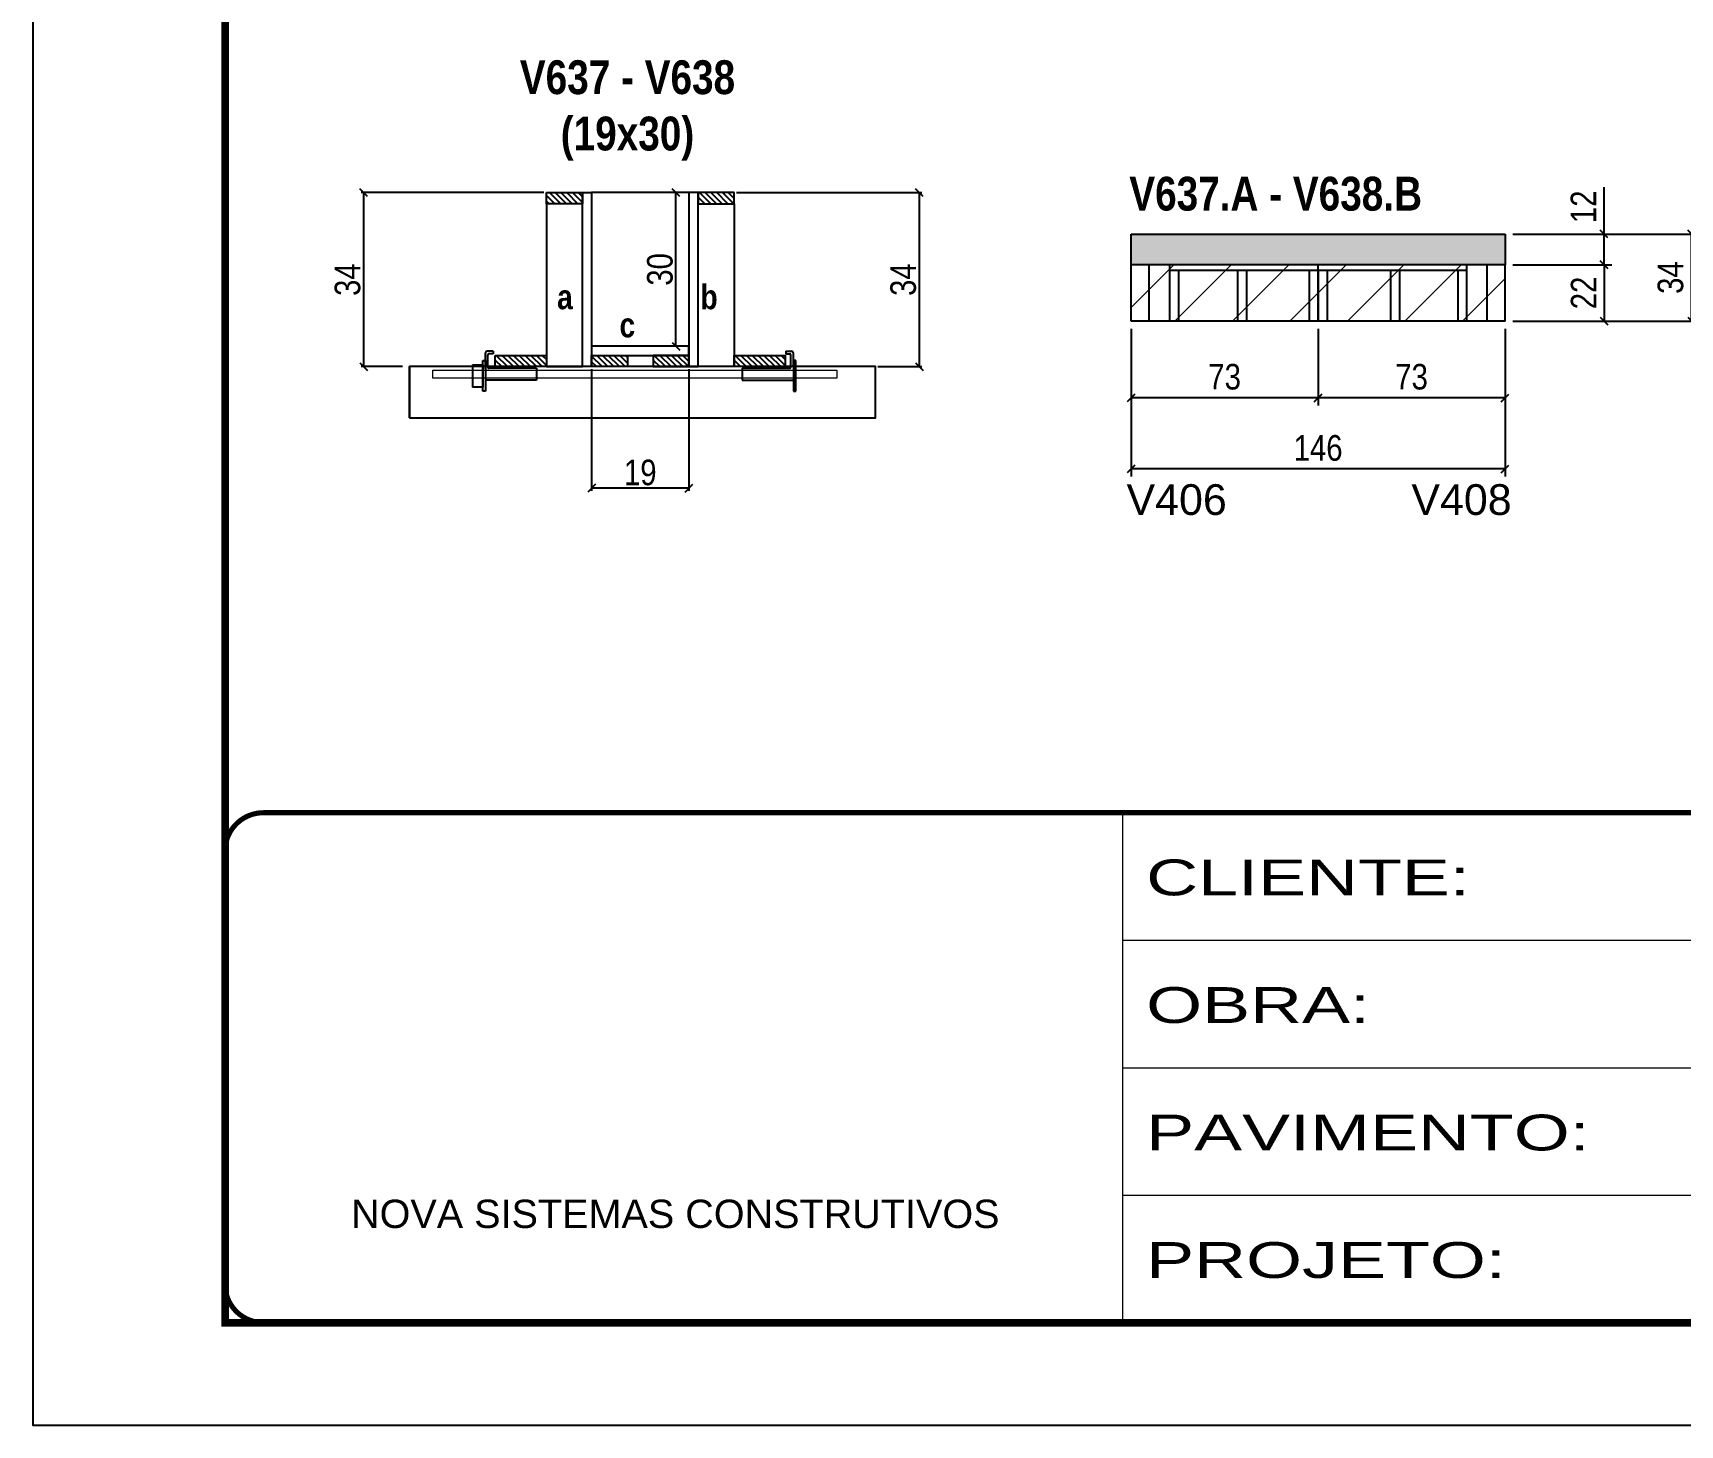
# Model space of a CAD drawing. Extents: x 3309 to 9590, y -2522 to 14608.
# Drawn here: x 4908 to 5551, y 7815 to 8359 of the extents above; entities that cross this region are included whole.
import ezdxf

# ---------------------------------------------------------------- set-up
doc = ezdxf.new("R2010")
doc.units = 0
doc.linetypes.add('CONTINUO', pattern=[0])
doc.linetypes.add('DASHED', pattern=[0.75, 0.5, -0.25])
for name, color, linetype in [('5', 5, 'Continuous'), ('barrote', 251, 'Continuous'), ('COTA', 241, 'Continuous'), ('detalhes', 4, 'Continuous'), ('NOMENCLATURA', 7, 'Continuous'), ('Painéis', 200, 'Continuous'), ('presilha', 1, 'Continuous'), ('SARR_2.2x10', 60, 'Continuous'), ('SARR_2.2x7', 40, 'Continuous'), ('SARR_3.5x7', 81, 'Continuous')]:
    doc.layers.add(name, color=color, linetype=linetype)
for name, color, linetype, lineweight in [('CONCRETO', 251, 'Continuous', 25), ('Folhas', 255, 'Continuous', 9), ('Hachura', 251, 'Continuous', 9), ('SARRAFO DE PRESSAO', 251, 'DASHED', 9), ('SCO-___-LAJ', 2, 'Continuous', 0)]:
    doc.layers.add(name, color=color, linetype=linetype, lineweight=lineweight)
doc.layers.add('Laje_Perimetro', color=7, linetype='Continuous', plot=False)
doc.styles.add('ARIAL', font='arial.ttf')
doc.styles.add('COTA TECNICA', font='techl___.ttf', dxfattribs={"height": 10})
doc.styles.add('COTA TECNICA 2X', font='techl___.ttf', dxfattribs={"height": 10})
doc.styles.get("Standard").update_dxf_attribs({"font": 'arial.ttf'})
doc.styles.add('TECNICA', font='techb___.ttf', dxfattribs={"height": 10})
doc.styles.add('Tecnologia', font='')
doc.styles.get('Tecnologia').set_extended_font_data('Forgotten Futurist')
doc.dimstyles.new('PAINEL', dxfattribs={"dimtxt": 10, "dimasz": 3, "dimexe": 3, "dimexo": 3, "dimgap": 3, "dimtad": 1, "dimdec": 1, "dimzin": 12, "dimdsep": 46, "dimtxsty": 'COTA TECNICA', "dimblk1": 'OBLIQUE', "dimblk2": 'OBLIQUE', "dimsah": 1, "dimcen": 0.9, "dimclrd": 4, "dimclre": 4, "dimclrt": 240, "dimadec": 1, "dimazin": 3, "dimtfac": 1, "dimtdec": 1, "dimtmove": 0, "dimatfit": 3, "dimfxl": 1, "dimtolj": 1, "dimtzin": 12, "dimarcsym": 0})
doc.dimstyles.new('SECAO', dxfattribs={"dimscale": 0.333333, "dimtxt": 5, "dimasz": 9, "dimexe": 3, "dimexo": 3, "dimgap": 3, "dimtad": 1, "dimdec": 1, "dimlfac": 0.5, "dimzin": 12, "dimdsep": 46, "dimtxsty": 'COTA TECNICA 2X', "dimblk1": 'OBLIQUE', "dimblk2": 'OBLIQUE', "dimsah": 1, "dimcen": 0.9, "dimclrd": 4, "dimclre": 4, "dimclrt": 240, "dimadec": 1, "dimazin": 3, "dimtfac": 1, "dimtdec": 1, "dimtmove": 0, "dimatfit": 3, "dimfxl": 1, "dimtolj": 1, "dimtzin": 12, "dimarcsym": 0})
pattern_1 = [(135, (38361.551, -115283.6698), (-1.122532015, -1.122532015), [])]

# ---------------------------------------------------------------- blocks, each defined once
blk = doc.blocks.new('9999999999')
at = {"color": 30, "linetype": 'CONTINUO'}
for p, q in [((98564.56, 34230.21), (98564.56, 34429.45)), ((98564.56, 34379.64), (99583.98, 34379.64)), ((98564.56, 34329.83), (99487.98, 34329.83)), ((98564.56, 34280.02), (99487.98, 34280.02))]:
    blk.add_line(p, q, dxfattribs=at)
at = {"color": 30, "linetype": 'CONTINUO', "const_width": 2}
blk.add_lwpolyline([(99583.98, 34230.21), (99583.98, 34414.45, 0.414214), (99568.98, 34429.45), (98228.98, 34429.45, 0.414214), (98213.98, 34414.45), (98213.98, 34245.21, 0.414214), (98228.98, 34230.21), (99583.98, 34230.21)], format="xyb", dxfattribs=at)
at = {"layer": 'Folhas'}
blk.add_lwpolyline([(98138.98, 34190.21), (99623.98, 34190.21), (99623.98, 35240.21), (98138.98, 35240.21)], close=True, dxfattribs=at)
at = {"layer": 'Folhas', "color": 30, "const_width": 3}
blk.add_lwpolyline([(98213.98, 34230.21), (99583.98, 34230.21), (99583.98, 35200.21), (98213.98, 35200.21)], close=True, dxfattribs=at)
at = {"color": 7, "linetype": 'Continuous', "ltscale": 5, "style": 'ARIAL'}
blk.add_text('NOVA SISTEMAS CONSTRUTIVOS', height=11.0592, dxfattribs=at).set_placement((98263.19, 34267.21))
at = {"layer": 'Folhas', "color": 7, "style": 'Tecnologia', "width": 1.5}
for s, p in [('CLIENTE:', (98573.65, 34397.17)), ('OBRA:', (98573.65, 34347.31)), ('PAVIMENTO:', (98573.65, 34297.5)), ('PROJETO:', (98573.65, 34247.69))]:
    blk.add_text(s, height=14, dxfattribs=at).set_placement(p)
blk = doc.blocks.new('_Oblique')
at = {"color": 0, "linetype": 'ByBlock', "lineweight": -2}
blk.add_line((-0.5, -0.5), (0.5, 0.5), dxfattribs=at)
blk = doc.blocks.new('*D618')
at = {"layer": 'COTA', "color": 4, "lineweight": -2, "transparency": 16777216}
for p, q in [((5126.01, 8227.5), (5126.01, 8180.03)), ((5164.01, 8227.5), (5164.01, 8180.03)), ((5164.01, 8181.03), (5126.01, 8181.03))]:
    blk.add_line(p, q, dxfattribs=at)
at = {"layer": 'Defpoints', "color": 0, "transparency": 16777216}
for p in [(5126.01, 8228.5), (5164.01, 8228.5), (5126.01, 8181.03)]:
    blk.add_point(p, dxfattribs=at)
at = {"layer": 'COTA', "color": 4, "lineweight": -2, "transparency": 16777216, "xscale": 3, "yscale": 3, "zscale": 3, "rotation": 180}
blk.add_blockref('_Oblique', (5126.01, 8181.03), dxfattribs=at)
at = {"layer": 'COTA', "color": 4, "lineweight": -2, "transparency": 16777216, "xscale": 3, "yscale": 3, "zscale": 3}
blk.add_blockref('_Oblique', (5164.01, 8181.03), dxfattribs=at)
at = {"layer": 'COTA', "color": 240, "transparency": 16777216, "insert": (5145.01, 8187.12), "char_height": 10, "attachment_point": 5, "style": 'COTA TECNICA 2X'}
blk.add_mtext('\\A1;19', dxfattribs=at)
blk = doc.blocks.new('PRESILHA METÁLICA 1')
at = {"layer": 'presilha'}
for p, q in [((7.5, 10.64), (7.5, 19.86)), ((12, 21), (8.64, 21)), ((12, 19.5), (9.57, 19.5)), ((12, 21), (12, 19.5)), ((0, 13), (6, 13)), ((0, 13), (0, 0)), ((6, 15.5), (7.5, 15.5)), ((6, -2.5), (6, 15.5)), ((6, 13), (6, 0)), ((7.5, 15.5), (7.5, -2.5)), ((9, 11.57), (9, 18.93)), ((37.5, 11), (9.57, 11)), ((37.5, 11), (37.5, 4.1)), ((6, 0), (0, 0)), ((37.5, 4.1), (7.5, 4.1)), ((7.5, -2.5), (6, -2.5))]:
    blk.add_line(p, q, dxfattribs=at)
for centre, radius, start, end in [((8.64, 19.86), 1.14, 90, 180), ((9.57, 18.93), 0.57, 90, 180), ((9.57, 11.57), 0.57, 180, 270)]:
    blk.add_arc(centre, radius, start, end, dxfattribs=at)
blk = doc.blocks.new('PRESILHA METÁLICA 2')
at = {"layer": 'presilha'}
for p, q in [((-5.25, 23.5), (-5.25, 22)), ((-5.25, 23.5), (-1.89, 23.5)), ((-5.25, 22), (-2.82, 22)), ((-2.25, 14.07), (-2.25, 21.43)), ((-0.75, 14.64), (-0.75, 22.36)), ((-30.75, 13.5), (-30.75, 6.6)), ((-30.75, 13.5), (-2.82, 13.5)), ((0.75, 18), (-0.75, 18)), ((-0.75, 18), (-0.75, 0)), ((0.75, 0), (0.75, 18)), ((-30.75, 6.6), (-0.75, 6.6)), ((-0.75, 0), (0.75, 0))]:
    blk.add_line(p, q, dxfattribs=at)
for centre, radius, start, end in [((-2.82, 21.43), 0.57, 0, 90), ((-1.89, 22.36), 1.14, 0, 90), ((-2.82, 14.07), 0.57, 270, 0)]:
    blk.add_arc(centre, radius, start, end, dxfattribs=at)
blk = doc.blocks.new('*D619')
at = {"layer": 'COTA', "color": 4, "lineweight": -2, "transparency": 16777216}
for p, q in [((5107.41, 8296.5), (5035.97, 8296.5)), ((5036.97, 8296.5), (5036.97, 8228.5)), ((5052.2, 8228.5), (5035.97, 8228.5))]:
    blk.add_line(p, q, dxfattribs=at)
at = {"layer": 'Defpoints', "color": 0, "transparency": 16777216}
for p in [(5108.41, 8296.5), (5036.97, 8228.5), (5053.2, 8228.5)]:
    blk.add_point(p, dxfattribs=at)
at = {"layer": 'COTA', "color": 4, "lineweight": -2, "transparency": 16777216, "xscale": 3, "yscale": 3, "zscale": 3}
for p, rotation in [((5036.97, 8296.5), 90), ((5036.97, 8228.5), 270)]:
    blk.add_blockref('_Oblique', p, dxfattribs=dict(at, rotation=rotation))
at = {"layer": 'COTA', "color": 240, "transparency": 16777216, "insert": (5030.75, 8262.5), "char_height": 10, "attachment_point": 5, "rotation": 90, "style": 'COTA TECNICA 2X'}
blk.add_mtext('\\A1;34', dxfattribs=at)
blk = doc.blocks.new('*D620')
at = {"layer": 'COTA', "color": 4, "lineweight": -2, "transparency": 16777216}
for p, q in [((5182.61, 8296.5), (5254.93, 8296.5)), ((5253.93, 8296.5), (5253.93, 8228.5)), ((5237.83, 8228.5), (5254.93, 8228.5))]:
    blk.add_line(p, q, dxfattribs=at)
at = {"layer": 'Defpoints', "color": 0, "transparency": 16777216}
for p in [(5181.61, 8296.5), (5236.83, 8228.5), (5253.93, 8228.5)]:
    blk.add_point(p, dxfattribs=at)
at = {"layer": 'COTA', "color": 4, "lineweight": -2, "transparency": 16777216, "xscale": 3, "yscale": 3, "zscale": 3}
for p, rotation in [((5253.93, 8296.5), 90), ((5253.93, 8228.5), 270)]:
    blk.add_blockref('_Oblique', p, dxfattribs=dict(at, rotation=rotation))
at = {"layer": 'COTA', "color": 240, "transparency": 16777216, "insert": (5247.71, 8262.5), "char_height": 10, "attachment_point": 5, "rotation": 90, "style": 'COTA TECNICA 2X'}
blk.add_mtext('\\A1;34', dxfattribs=at)
blk = doc.blocks.new('*D621')
at = {"layer": 'COTA', "color": 4, "lineweight": -2, "transparency": 16777216}
for p, q in [((5163.01, 8296.5), (5157.94, 8296.5)), ((5158.94, 8236.5), (5158.94, 8296.5)), ((5163.01, 8236.5), (5157.94, 8236.5))]:
    blk.add_line(p, q, dxfattribs=at)
at = {"layer": 'Defpoints', "color": 0, "transparency": 16777216}
for p in [(5158.94, 8296.5), (5164.01, 8296.5), (5164.01, 8236.5)]:
    blk.add_point(p, dxfattribs=at)
at = {"layer": 'COTA', "color": 4, "lineweight": -2, "transparency": 16777216, "xscale": 3, "yscale": 3, "zscale": 3}
for p, rotation in [((5158.94, 8296.5), 90), ((5158.94, 8236.5), 270)]:
    blk.add_blockref('_Oblique', p, dxfattribs=dict(at, rotation=rotation))
at = {"layer": 'COTA', "color": 240, "transparency": 16777216, "insert": (5152.72, 8266.5), "char_height": 10, "attachment_point": 5, "rotation": 90, "style": 'COTA TECNICA 2X'}
blk.add_mtext('\\A1;30', dxfattribs=at)
blk = doc.blocks.new('*D622')
at = {"layer": 'COTA', "color": 4, "linetype": 'ByBlock', "lineweight": -2, "transparency": 16777216}
for p, q in [((5409.67, 8243.3), (5409.67, 8213.29)), ((5482.67, 8243.3), (5482.67, 8213.29)), ((5482.67, 8216.29), (5409.67, 8216.29))]:
    blk.add_line(p, q, dxfattribs=at)
at = {"layer": 'Defpoints', "color": 0, "linetype": 'ByBlock', "transparency": 16777216}
for p in [(5409.67, 8246.3), (5482.67, 8246.3), (5409.67, 8216.29)]:
    blk.add_point(p, dxfattribs=at)
at = {"layer": 'COTA', "color": 4, "linetype": 'ByBlock', "lineweight": -2, "transparency": 16777216, "xscale": 3, "yscale": 3, "zscale": 3, "rotation": 180}
blk.add_blockref('_Oblique', (5409.67, 8216.29), dxfattribs=at)
at = {"layer": 'COTA', "color": 4, "linetype": 'ByBlock', "lineweight": -2, "transparency": 16777216, "xscale": 3, "yscale": 3, "zscale": 3}
blk.add_blockref('_Oblique', (5482.67, 8216.29), dxfattribs=at)
at = {"layer": 'COTA', "color": 240, "linetype": 'ByBlock', "transparency": 16777216, "insert": (5446.17, 8224.51), "char_height": 10, "attachment_point": 5, "style": 'COTA TECNICA'}
blk.add_mtext('\\A1;73', dxfattribs=at)
blk = doc.blocks.new('*D623')
at = {"layer": 'COTA', "color": 4, "linetype": 'ByBlock', "lineweight": -2, "transparency": 16777216}
for p, q in [((5336.67, 8243.3), (5336.67, 8213.29)), ((5409.67, 8243.3), (5409.67, 8213.29)), ((5409.67, 8216.29), (5336.67, 8216.29))]:
    blk.add_line(p, q, dxfattribs=at)
at = {"layer": 'Defpoints', "color": 0, "linetype": 'ByBlock', "transparency": 16777216}
for p in [(5336.67, 8246.3), (5409.67, 8246.3), (5336.67, 8216.29)]:
    blk.add_point(p, dxfattribs=at)
at = {"layer": 'COTA', "color": 4, "linetype": 'ByBlock', "lineweight": -2, "transparency": 16777216, "xscale": 3, "yscale": 3, "zscale": 3, "rotation": 180}
blk.add_blockref('_Oblique', (5336.67, 8216.29), dxfattribs=at)
at = {"layer": 'COTA', "color": 4, "linetype": 'ByBlock', "lineweight": -2, "transparency": 16777216, "xscale": 3, "yscale": 3, "zscale": 3}
blk.add_blockref('_Oblique', (5409.67, 8216.29), dxfattribs=at)
at = {"layer": 'COTA', "color": 240, "linetype": 'ByBlock', "transparency": 16777216, "insert": (5373.17, 8224.51), "char_height": 10, "attachment_point": 5, "style": 'COTA TECNICA'}
blk.add_mtext('\\A1;73', dxfattribs=at)
blk = doc.blocks.new('*D628')
at = {"layer": 'COTA', "color": 4, "linetype": 'ByBlock', "lineweight": -2, "transparency": 16777216}
for p, q in [((5336.67, 8243.3), (5336.67, 8185.58)), ((5482.67, 8243.3), (5482.67, 8185.58)), ((5482.67, 8188.58), (5336.67, 8188.58))]:
    blk.add_line(p, q, dxfattribs=at)
at = {"layer": 'Defpoints', "color": 0, "linetype": 'ByBlock', "transparency": 16777216}
for p in [(5336.67, 8246.3), (5482.67, 8246.3), (5336.67, 8188.58)]:
    blk.add_point(p, dxfattribs=at)
at = {"layer": 'COTA', "color": 4, "linetype": 'ByBlock', "lineweight": -2, "transparency": 16777216, "xscale": 3, "yscale": 3, "zscale": 3, "rotation": 180}
blk.add_blockref('_Oblique', (5336.67, 8188.58), dxfattribs=at)
at = {"layer": 'COTA', "color": 4, "linetype": 'ByBlock', "lineweight": -2, "transparency": 16777216, "xscale": 3, "yscale": 3, "zscale": 3}
blk.add_blockref('_Oblique', (5482.67, 8188.58), dxfattribs=at)
at = {"layer": 'COTA', "color": 240, "linetype": 'ByBlock', "transparency": 16777216, "insert": (5409.67, 8196.68), "char_height": 10, "attachment_point": 5, "style": 'COTA TECNICA'}
blk.add_mtext('\\A1;146', dxfattribs=at)
blk = doc.blocks.new('*D629')
at = {"layer": 'COTA', "color": 4, "lineweight": -2, "transparency": 16777216}
for p, q in [((5485.67, 8268.3), (5524.35, 8268.3)), ((5521.35, 8268.3), (5521.35, 8246.3)), ((5485.67, 8246.3), (5524.35, 8246.3))]:
    blk.add_line(p, q, dxfattribs=at)
at = {"layer": 'Defpoints', "color": 0, "transparency": 16777216}
for p in [(5482.67, 8268.3), (5482.67, 8246.3), (5521.35, 8246.3)]:
    blk.add_point(p, dxfattribs=at)
at = {"layer": 'COTA', "color": 4, "lineweight": -2, "transparency": 16777216, "xscale": 3, "yscale": 3, "zscale": 3}
for p, rotation in [((5521.35, 8268.3), 90), ((5521.35, 8246.3), 270)]:
    blk.add_blockref('_Oblique', p, dxfattribs=dict(at, rotation=rotation))
at = {"layer": 'COTA', "color": 240, "transparency": 16777216, "insert": (5513.35, 8257.3), "char_height": 10, "attachment_point": 5, "rotation": 90, "style": 'COTA TECNICA'}
blk.add_mtext('\\A1;22', dxfattribs=at)
blk = doc.blocks.new('*D635')
at = {"layer": 'COTA', "color": 4, "lineweight": -2, "transparency": 16777216}
for p, q in [((5521.35, 8280.3), (5521.35, 8298.61)), ((5485.67, 8280.3), (5524.35, 8280.3)), ((5521.35, 8268.3), (5521.35, 8280.3)), ((5485.67, 8268.3), (5524.35, 8268.3))]:
    blk.add_line(p, q, dxfattribs=at)
at = {"layer": 'Defpoints', "color": 0, "transparency": 16777216}
for p in [(5482.67, 8280.3), (5521.35, 8280.3), (5482.67, 8268.3)]:
    blk.add_point(p, dxfattribs=at)
at = {"layer": 'COTA', "color": 4, "lineweight": -2, "transparency": 16777216, "xscale": 3, "yscale": 3, "zscale": 3}
for p, rotation in [((5521.35, 8280.3), 90), ((5521.35, 8268.3), 270)]:
    blk.add_blockref('_Oblique', p, dxfattribs=dict(at, rotation=rotation))
at = {"layer": 'COTA', "color": 240, "transparency": 16777216, "insert": (5513.29, 8290.96), "char_height": 10, "attachment_point": 5, "rotation": 90, "style": 'COTA TECNICA'}
blk.add_mtext('\\A1;12', dxfattribs=at)
blk = doc.blocks.new('*D636')
at = {"layer": 'COTA', "color": 4, "lineweight": -2, "transparency": 16777216}
for p, q in [((5485.67, 8280.3), (5558.53, 8280.3)), ((5555.53, 8246.3), (5555.53, 8280.3)), ((5485.67, 8246.3), (5558.53, 8246.3))]:
    blk.add_line(p, q, dxfattribs=at)
at = {"layer": 'Defpoints', "color": 0, "transparency": 16777216}
for p in [(5482.67, 8280.3), (5555.53, 8280.3), (5482.67, 8246.3)]:
    blk.add_point(p, dxfattribs=at)
at = {"layer": 'COTA', "color": 4, "lineweight": -2, "transparency": 16777216, "xscale": 3, "yscale": 3, "zscale": 3}
for p, rotation in [((5555.53, 8280.3), 90), ((5555.53, 8246.3), 270)]:
    blk.add_blockref('_Oblique', p, dxfattribs=dict(at, rotation=rotation))
at = {"layer": 'COTA', "color": 240, "transparency": 16777216, "insert": (5547.31, 8263.3), "char_height": 10, "attachment_point": 5, "rotation": 90, "style": 'COTA TECNICA'}
blk.add_mtext('\\A1;34', dxfattribs=at)

msp = doc.modelspace()

# ---------------------------------------------------------------- hatches: boundary and pattern name
at = {"layer": 'COTA'}
h = msp.add_hatch(dxfattribs=at)
h.set_pattern_fill('AR-CONC', color=256, scale=0.03)
h.set_pattern_definition([(50, (-2319.7728, -3611.486), (5.46554, -0.4781726), [0.5715, -6.2865]), (355, (-2319.773, -3611.486), (-1.0573026, 5.7317054), [0.4572, -5.0292175]), (100.451445, (-2319.3173, -3611.526), (4.4082374, 5.2535326), [0.4857003, -5.3427073]), (46.1842, (-2319.773, -3609.962), (8.1323712, -1.2612698), [0.85725, -9.42975]), (96.63556, (-2319.095, -3610.067), (7.122124, 7.4227837), [0.7285507, -8.0140682]), (351.18415, (-2319.773, -3609.962), (7.122124, 7.4227837), [0.685799, -7.543792]), (21, (-2319.0108, -3610.343), (4.5484317, -3.067956), [0.5715, -6.2865]), (326, (-2319.011, -3610.343), (1.8540609, 5.525639), [0.4572, -5.0292]), (71.451445, (-2318.6317, -3610.5986), (6.4024926, 2.457683), [0.4857003, -5.3426981]), (37.5, (-2319.7728, -3611.486), (0.0926581, 2.53665117), [0, -4.96824, 0, -5.1054, 0, -5.04825]), (7.5, (-2319.7728, -3611.486), (2.0045899, 3.00541724), [0, -2.91084, 0, -4.85394, 0, -1.92405]), (327.5, (-2321.472, -3611.486), (4.06771786, -0.17186232), [0, -1.905, 0, -5.9436, 0, -7.8867]), (317.5, (-2322.234, -3611.486), (4.4438754, 0.7627947), [0, -2.4765, 0, -3.94716, 0, -5.6007])])
h.paths.add_polyline_path([(5482.67, 8268.3), (5482.67, 8280.3), (5336.67, 8280.3), (5336.67, 8268.3)])
at = {"layer": 'Hachura', "linetype": 'ByBlock'}
h = msp.add_hatch(dxfattribs=at)
h.set_pattern_fill('ANSI31', color=256, scale=5)
h.set_pattern_definition([(45, (0, -48.512), (-11.22532, 11.22532), [])])
h.paths.add_polyline_path([(5409.67, 8268.3), (5336.67, 8268.3), (5336.67, 8246.3), (5409.67, 8246.3)])
h.paths.add_polyline_path([(5482.67, 8268.3), (5409.67, 8268.3), (5409.67, 8246.3), (5482.67, 8246.3)])
h.paths.add_polyline_path([(5667.79, 8280.3), (5626.29, 8280.3), (5626.29, 8246.3), (5667.79, 8246.3)])
h.paths.add_polyline_path([(5709.29, 8280.3), (5667.79, 8280.3), (5667.79, 8246.3), (5709.29, 8246.3)])
h.paths.add_polyline_path([(5775.29, 8268.3), (5739.29, 8268.3), (5739.29, 8246.3), (5775.29, 8246.3)])
h.paths.add_polyline_path([(5988.93, 8268.3), (5952.93, 8268.3), (5952.93, 8246.3), (5988.93, 8246.3)])
h.paths.add_polyline_path([(6060.43, 8280.3), (6018.93, 8280.3), (6018.93, 8246.3), (6060.43, 8246.3)])
h.paths.add_polyline_path([(6101.93, 8280.3), (6060.43, 8280.3), (6060.43, 8246.3), (6101.93, 8246.3)])
at = {"layer": 'SARR_2.2x10'}
h = msp.add_hatch(dxfattribs=at)
h.set_pattern_fill('ANSI31', color=256, scale=0.5, angle=90)
h.set_pattern_definition([(135, (38281.951, -115283.6698), (-1.122532015, -1.122532015), [])])
h.paths.add_polyline_path([(5088.41, 8232.9), (5088.41, 8228.5), (5108.41, 8228.5), (5108.41, 8232.9)])
h = msp.add_hatch(dxfattribs=at)
h.set_pattern_fill('ANSI31', color=256, scale=0.5, angle=90)
h.set_pattern_definition([(135, (38375.151, -115283.6698), (-1.122532015, -1.122532015), [])])
h.paths.add_polyline_path([(5181.61, 8232.9), (5181.61, 8228.5), (5201.61, 8228.5), (5201.61, 8232.9)])
at = {"layer": 'SARR_2.2x7'}
h = msp.add_hatch(dxfattribs=at)
h.set_pattern_fill('ANSI31', color=256, scale=0.5, angle=90)
h.set_pattern_definition([(135, (38295.951, -115220.0698), (-1.122532015, -1.122532015), [])])
h.paths.add_polyline_path([(5122.41, 8296.5), (5122.41, 8292.1), (5108.41, 8292.1), (5108.41, 8296.5)])
h = msp.add_hatch(dxfattribs=at)
h.set_pattern_fill('ANSI31', color=256, scale=0.5, angle=90)
h.set_pattern_definition([(135, (38275.951, -115220.0698), (-1.122532015, -1.122532015), [])])
h.paths.add_polyline_path([(5167.61, 8296.5), (5167.61, 8292.1), (5181.61, 8292.1), (5181.61, 8296.5)])
h = msp.add_hatch(dxfattribs=at)
h.set_pattern_fill('ANSI31', color=256, scale=0.5, angle=90)
h.set_pattern_definition(pattern_1)
h.paths.add_polyline_path([(5140.01, 8228.5), (5140.01, 8232.9), (5126.01, 8232.9), (5126.01, 8228.5)])
h = msp.add_hatch(dxfattribs=at)
h.set_pattern_fill('ANSI31', color=256, scale=0.5, angle=90)
h.set_pattern_definition(pattern_1)
h.paths.add_polyline_path([(5150.01, 8232.9), (5150.01, 8228.5), (5164.01, 8228.5), (5164.01, 8232.9)])

# ---------------------------------------------------------------- linework, layer by layer
at = {"layer": 'barrote', "elevation": 0}
msp.add_lwpolyline([(5054.96, 8208.5), (5236.87, 8208.5), (5236.87, 8228.5), (5054.96, 8228.5)], close=True, dxfattribs=at)
at = {"layer": 'CONCRETO', "linetype": 'Continuous'}
msp.add_line((5164.01, 8296.5), (5126.01, 8296.5), dxfattribs=at)
at = {"layer": 'COTA'}
for p, q in [((5336.67, 8268.3, 0), (5336.67, 8280.3, 0)), ((5336.67, 8280.3, 0), (5482.67, 8280.3, 0)), ((5482.67, 8280.3, 0), (5482.67, 8268.3, 0))]:
    msp.add_line(p, q, dxfattribs=at)
at = {"layer": 'detalhes', "color": 250}
msp.add_line((5054.96, 8208.5, 0), (5054.96, 8228.5, 0), dxfattribs=at)
at = {"layer": 'Laje_Perimetro'}
msp.add_lwpolyline([(6392.87, 8864.98), (4907.87, 8864.98), (4907.87, 7814.98), (6392.87, 7814.98)], close=True, dxfattribs=at)
at = {"layer": 'Painéis', "linetype": 'ByBlock'}
for p, q in [((5482.67, 8268.3, 0), (5336.67, 8268.3, 0)), ((5336.67, 8246.3, 0), (5336.67, 8268.3, 0)), ((5409.67, 8246.3, 0), (5409.67, 8268.3, 0)), ((5482.67, 8246.3, 0), (5482.67, 8268.3, 0)), ((5482.67, 8246.3, 0), (5336.67, 8246.3, 0))]:
    msp.add_line(p, q, dxfattribs=at)
at = {"layer": 'Painéis', "linetype": 'Continuous', "elevation": 0}
for points in [[(5122.41, 8228.5), (5122.41, 8296.5), (5126.01, 8296.5), (5126.01, 8228.5)], [(5167.61, 8228.5), (5167.61, 8296.5), (5164.01, 8296.5), (5164.01, 8228.5)], [(5164.01, 8236.5), (5126.01, 8236.5), (5126.01, 8232.9), (5164.01, 8232.9)]]:
    msp.add_lwpolyline(points, close=True, dxfattribs=at)
at = {"layer": 'SARR_2.2x10', "elevation": 0}
for points in [[(5088.41, 8232.9), (5108.41, 8232.9), (5108.41, 8228.5), (5088.41, 8228.5)], [(5181.61, 8232.9), (5201.61, 8232.9), (5201.61, 8228.5), (5181.61, 8228.5)]]:
    msp.add_lwpolyline(points, close=True, dxfattribs=at)
at = {"layer": 'SARR_2.2x7', "linetype": 'Continuous'}
for p, q in [((5343.67, 8246.3, 0), (5343.67, 8268.3, 0)), ((5409.67, 8266.1, 0), (5351.67, 8266.1, 0)), ((5467.67, 8266.1, 0), (5409.67, 8266.1, 0)), ((5475.67, 8246.3, 0), (5475.67, 8268.3, 0))]:
    msp.add_line(p, q, dxfattribs=at)
at = {"layer": 'SARR_2.2x7', "elevation": 0}
for points in [[(5108.41, 8296.5), (5122.41, 8296.5), (5122.41, 8292.1), (5108.41, 8292.1)], [(5181.61, 8296.5), (5167.61, 8296.5), (5167.61, 8292.1), (5181.61, 8292.1)], [(5126.01, 8232.9), (5140.01, 8232.9), (5140.01, 8228.5), (5126.01, 8228.5)], [(5164.01, 8232.9), (5150.01, 8232.9), (5150.01, 8228.5), (5164.01, 8228.5)]]:
    msp.add_lwpolyline(points, close=True, dxfattribs=at)
at = {"layer": 'SARR_3.5x7'}
for p, q in [((5351.67, 8268.3, 0), (5351.67, 8246.3, 0)), ((5355.17, 8266.1, 0), (5355.17, 8246.3, 0)), ((5378.24, 8266.1, 0), (5378.24, 8246.3, 0)), ((5381.74, 8266.1, 0), (5381.74, 8246.3, 0)), ((5406.17, 8266.1, 0), (5406.17, 8246.3, 0)), ((5409.67, 8266.1, 0), (5409.67, 8246.3, 0)), ((5413.17, 8266.1, 0), (5413.17, 8246.3, 0)), ((5437.96, 8266.1, 0), (5437.96, 8246.3, 0)), ((5441.46, 8266.1, 0), (5441.46, 8246.3, 0)), ((5464.17, 8266.1, 0), (5464.17, 8246.3, 0)), ((5467.67, 8268.3, 0), (5467.67, 8246.3, 0))]:
    msp.add_line(p, q, dxfattribs=at)
at = {"layer": 'SARR_3.5x7', "elevation": 0}
for points in [[(5122.41, 8292.1), (5108.41, 8292.1), (5108.41, 8228.5), (5122.41, 8228.5)], [(5167.61, 8292.1), (5181.61, 8292.1), (5181.61, 8228.5), (5167.61, 8228.5)]]:
    msp.add_lwpolyline(points, close=True, dxfattribs=at)
at = {"layer": 'SCO-___-LAJ', "color": 1, "elevation": 0}
msp.add_lwpolyline([(5063.96, 8227.17), (5221.79, 8227.17), (5221.79, 8223.97), (5063.96, 8223.97)], close=True, dxfattribs=at)

# ---------------------------------------------------------------- block references
at = {"layer": 'presilha', "xscale": 0.6666666666666666, "yscale": 0.6666666666666666, "zscale": 0.6666666666666666}
for name, p in [('PRESILHA METÁLICA 1', (5079.54, 8220.53, 0)), ('PRESILHA METÁLICA 2', (5205.29, 8218.87, 0))]:
    msp.add_blockref(name, p, dxfattribs=at)
at = {"layer": 'SARRAFO DE PRESSAO', "color": 6, "linetype": 'ByBlock'}
msp.add_blockref('9999999999', (-93231.11, -26375.22), dxfattribs=at)

# ---------------------------------------------------------------- texts
at = {"layer": '5', "linetype": 'Continuous'}
for s, p in [('V406', (5334.87, 8170.57, 0)), ('V408', (5446.09, 8170.57, 0))]:
    msp.add_text(s, height=12, rotation=0.00004, dxfattribs=at).set_placement(p)
at = {"layer": 'detalhes', "style": 'TECNICA'}
for s, p in [('a', (5112.54, 8250.94, 0)), ('b', (5168.51, 8250.93, 0)), ('c', (5136.9, 8239.97, 0))]:
    msp.add_text(s, height=9.6, dxfattribs=at).set_placement(p)
at = {"layer": 'NOMENCLATURA', "style": 'TECNICA'}
msp.add_text('V637.A - V638.B', height=13.2, dxfattribs=at).set_placement((5335.95, 8289.49, 0))
at = {"layer": 'NOMENCLATURA', "insert": (5140.01, 8348.19, 0), "char_height": 13.2, "attachment_point": 2, "style": 'TECNICA'}
msp.add_mtext_dynamic_manual_height_columns('V637 - V638\\P(19x30)', width=300.2766, gutter_width=1, heights=[0], dxfattribs=at)

# ---------------------------------------------------------------- dimensions: what is measured, and where the dimension line sits
at = {"layer": 'COTA'}
for base, p1, p2, dimstyle, picture, middle in [((5036.97, 8228.5, 0), (5108.41, 8296.5, 0), (5053.2, 8228.5, 0), 'SECAO', '*D619', (5030.75, 8262.5, 0)), ((5158.94, 8296.5), (5164.01, 8236.5), (5164.01, 8296.5), 'SECAO', '*D621', (5152.72, 8266.5)), ((5253.93, 8228.5, 0), (5181.61, 8296.5, 0), (5236.83, 8228.5, 0), 'SECAO', '*D620', (5247.71, 8262.5, 0)), ((5521.35, 8280.3, 0), (5482.67, 8268.3, 0), (5482.67, 8280.3, 0), 'PAINEL', '*D635', (5513.29, 8290.96, 0)), ((5555.53, 8280.3, 0), (5482.67, 8246.3, 0), (5482.67, 8280.3, 0), 'PAINEL', '*D636', (5547.31, 8263.3, 0)), ((5521.35, 8246.3, 0), (5482.67, 8268.3, 0), (5482.67, 8246.3, 0), 'PAINEL', '*D629', (5513.35, 8257.3, 0))]:
    dim = msp.add_linear_dim(base=base, p1=p1, p2=p2, angle=90, dimstyle=dimstyle, dxfattribs=at)
    dim.commit()
    dim.dimension.update_dxf_attribs({"geometry": picture, "text_midpoint": middle})
at = {"layer": 'COTA', "linetype": 'ByBlock'}
dim = msp.add_linear_dim(base=(5336.67, 8216.29, 0), p1=(5409.67, 8246.3, 0), p2=(5336.67, 8246.3, 0), angle=180, dimstyle='PAINEL', override={"dimtmove": 1}, dxfattribs=at)
dim.commit()
dim.dimension.update_dxf_attribs({"geometry": '*D623', "text_midpoint": (5373.17, 8224.51, 0)})
for base, p2, picture, middle in [((5336.67, 8188.58, 0), (5336.67, 8246.3, 0), '*D628', (5409.67, 8196.68, 0)), ((5409.67, 8216.29, 0), (5409.67, 8246.3, 0), '*D622', (5446.17, 8224.51, 0))]:
    dim = msp.add_linear_dim(base=base, p1=(5482.67, 8246.3, 0), p2=p2, angle=180, dimstyle='PAINEL', dxfattribs=at)
    dim.commit()
    dim.dimension.update_dxf_attribs({"geometry": picture, "text_midpoint": middle})
at = {"layer": 'COTA'}
dim = msp.add_linear_dim(base=(5126.01, 8181.03, 0), p1=(5164.01, 8228.5, 0), p2=(5126.01, 8228.5, 0), angle=180, dimstyle='SECAO', dxfattribs=at)
dim.commit()
dim.dimension.update_dxf_attribs({"geometry": '*D618', "text_midpoint": (5145.01, 8181.03, 0), "dimtype": 160})

doc.saveas('drawing.dxf')
